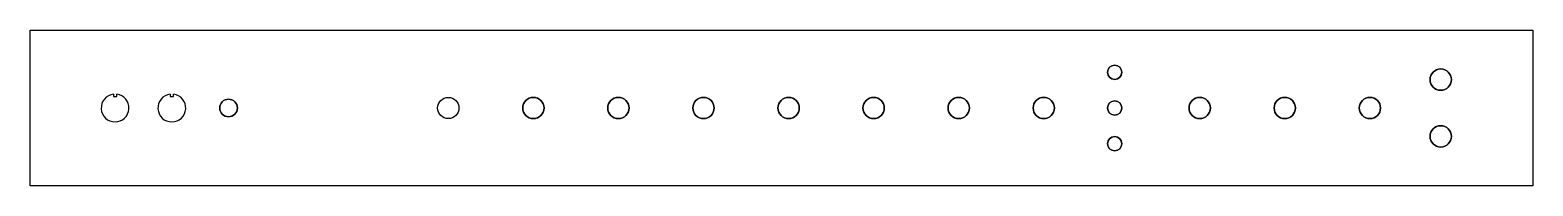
# Model space of a CAD drawing. Header units: inches. Extents: x 10.2 to 36.7, y 18.6 to 21.4.
import ezdxf

# ---------------------------------------------------------------- set-up
doc = ezdxf.new("R2010")
doc.units = ezdxf.units.IN
doc.header["$MEASUREMENT"] = 0

# ---------------------------------------------------------------- blocks, each defined once
blk = doc.blocks.new('power switches')
for p, q in [((9.926, 2.448), (9.926, 2.408)), ((9.926, 2.408), (9.985, 2.408)), ((9.985, 2.408), (9.985, 2.448)), ((10.926, 2.448), (10.926, 2.408)), ((10.926, 2.408), (10.985, 2.408)), ((10.985, 2.408), (10.985, 2.448))]:
    blk.add_line(p, q)
for centre in [(9.956, 2.205), (10.956, 2.205)]:
    blk.add_arc(centre, 0.245, 96.9392, 83.0608)

msp = doc.modelspace()

# ---------------------------------------------------------------- linework, layer by layer
msp.add_lwpolyline([(36.733, 18.644), (10.233, 18.644), (10.233, 21.394), (36.733, 21.394)], close=True)
at = {"extrusion": (2.95407e-32, -1.60812e-16, -1)}
for centre in [(-29.358, 20.649), (-29.358, 20.019), (-29.358, 19.389)]:
    msp.add_circle(centre, 0.125, dxfattribs=at)
for centre, radius in [((29.358, 20.649), 0.125), ((35.108, 20.519), 0.188), ((13.733, 20.019), 0.156), ((17.608, 20.019), 0.188), ((19.108, 20.019), 0.188), ((20.608, 20.019), 0.188), ((22.108, 20.019), 0.188), ((23.608, 20.019), 0.188), ((25.108, 20.019), 0.188), ((26.608, 20.019), 0.188), ((28.108, 20.019), 0.188), ((29.358, 20.019), 0.125), ((30.858, 20.019), 0.188), ((32.358, 20.019), 0.188), ((33.858, 20.019), 0.188), ((35.108, 19.519), 0.188), ((29.358, 19.389), 0.125)]:
    msp.add_circle(centre, radius)
at = {"extrusion": (1.60812e-16, 1.96938e-32, -1)}
for centre, radius in [((-35.108, 20.519), 0.188), ((-13.733, 20.019), 0.156), ((-19.108, 20.019), 0.188), ((-20.608, 20.019), 0.188), ((-22.108, 20.019), 0.188), ((-23.608, 20.019), 0.188), ((-25.108, 20.019), 0.188), ((-26.608, 20.019), 0.188), ((-28.108, 20.019), 0.188), ((-30.858, 20.019), 0.188), ((-32.358, 20.019), 0.188), ((-33.858, 20.019), 0.188), ((-35.108, 19.519), 0.188)]:
    msp.add_circle(centre, radius, dxfattribs=at)

# ---------------------------------------------------------------- block references
msp.add_blockref('power switches', (1.777, 17.814))

doc.saveas('drawing.dxf')
